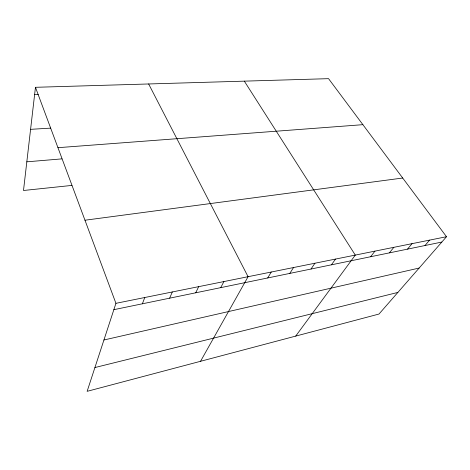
<?xml version="1.0" encoding="UTF-8"?>
<svg xmlns="http://www.w3.org/2000/svg" width="470" height="470" viewBox="0 0 470 470"><rect width="100%" height="100%" fill="white"/><g stroke="black" fill="none" stroke-linecap="round" stroke-linejoin="round"><path stroke-width="0.7" d="M35.456 87.302L115.931 303.326L87.132 391.334L378.996 314.042L446.5 236.716L328.554 78.666L35.456 87.302L23.5 190.491L71.922 185.409M142.375 303.802L144.766 297.516M169.641 298.18L172.314 291.964M195.732 292.798L198.663 286.653M220.73 287.646L223.896 281.571M200.531 361.307L248.078 276.701L148.643 83.965M267.706 277.958L271.266 272.024M289.796 273.405L293.538 267.536M311.034 269.022L314.929 263.224M331.462 264.816L335.504 259.082M295.706 336.097L355.302 255.093L244.318 81.146M370.642 256.738L374.931 251.139M389.43 252.86L393.825 247.326M407.531 249.129L412.031 243.66M424.992 245.528L429.574 240.123M94.916 367.552L397.873 292.422M103.935 339.992L419.146 268.047M113.858 309.677L441.835 242.056M115.931 303.326L446.5 236.716M84.97 220.219L402.702 178.024M26.819 161.827L61.911 158.872M57.951 147.686L362.893 124.673M30.585 129.338L50.666 128.128M34.621 94.494L38.264 94.364"/></g></svg>
